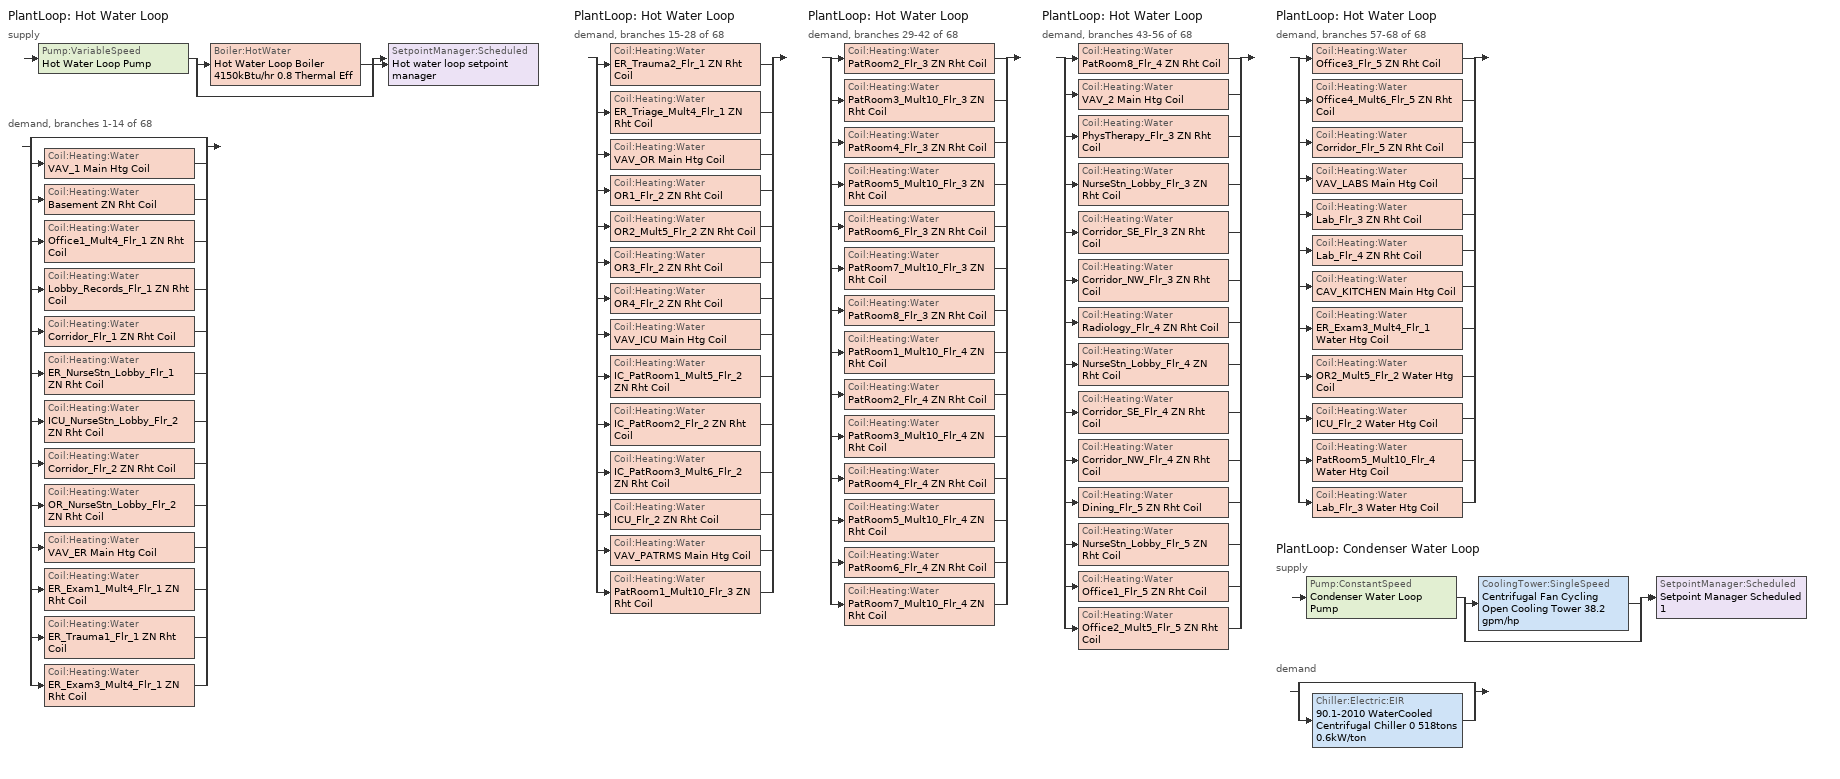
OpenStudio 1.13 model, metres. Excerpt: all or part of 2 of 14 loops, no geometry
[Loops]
PlantLoop 'Hot Water Loop'
 supply: Pump:VariableSpeed 'Hot Water Loop Pump' > split
  | Boiler:HotWater 'Hot Water Loop Boiler 4150kBtu/hr 0.8 Thermal Eff'
  | bypass
  join > SetpointManager:Scheduled 'Hot water loop setpoint manager'
 demand, branches 1-14 of 68: split
  | bypass
  | Coil:Heating:Water 'VAV_1 Main Htg Coil'
  | Coil:Heating:Water 'Basement ZN Rht Coil'
  | Coil:Heating:Water 'Office1_Mult4_Flr_1 ZN Rht Coil'
  | Coil:Heating:Water 'Lobby_Records_Flr_1 ZN Rht Coil'
  | Coil:Heating:Water 'Corridor_Flr_1 ZN Rht Coil'
  | Coil:Heating:Water 'ER_NurseStn_Lobby_Flr_1 ZN Rht Coil'
  | Coil:Heating:Water 'ICU_NurseStn_Lobby_Flr_2 ZN Rht Coil'
  | Coil:Heating:Water 'Corridor_Flr_2 ZN Rht Coil'
  | Coil:Heating:Water 'OR_NurseStn_Lobby_Flr_2 ZN Rht Coil'
  | Coil:Heating:Water 'VAV_ER Main Htg Coil'
  | Coil:Heating:Water 'ER_Exam1_Mult4_Flr_1 ZN Rht Coil'
  | Coil:Heating:Water 'ER_Trauma1_Flr_1 ZN Rht Coil'
  | Coil:Heating:Water 'ER_Exam3_Mult4_Flr_1 ZN Rht Coil'
PlantLoop 'Hot Water Loop'
 demand, branches 15-28 of 68: split
  | Coil:Heating:Water 'ER_Trauma2_Flr_1 ZN Rht Coil'
  | Coil:Heating:Water 'ER_Triage_Mult4_Flr_1 ZN Rht Coil'
  | Coil:Heating:Water 'VAV_OR Main Htg Coil'
  | Coil:Heating:Water 'OR1_Flr_2 ZN Rht Coil'
  | Coil:Heating:Water 'OR2_Mult5_Flr_2 ZN Rht Coil'
  | Coil:Heating:Water 'OR3_Flr_2 ZN Rht Coil'
  | Coil:Heating:Water 'OR4_Flr_2 ZN Rht Coil'
  | Coil:Heating:Water 'VAV_ICU Main Htg Coil'
  | Coil:Heating:Water 'IC_PatRoom1_Mult5_Flr_2 ZN Rht Coil'
  | Coil:Heating:Water 'IC_PatRoom2_Flr_2 ZN Rht Coil'
  | Coil:Heating:Water 'IC_PatRoom3_Mult6_Flr_2 ZN Rht Coil'
  | Coil:Heating:Water 'ICU_Flr_2 ZN Rht Coil'
  | Coil:Heating:Water 'VAV_PATRMS Main Htg Coil'
  | Coil:Heating:Water 'PatRoom1_Mult10_Flr_3 ZN Rht Coil'
PlantLoop 'Hot Water Loop'
 demand, branches 29-42 of 68: split
  | Coil:Heating:Water 'PatRoom2_Flr_3 ZN Rht Coil'
  | Coil:Heating:Water 'PatRoom3_Mult10_Flr_3 ZN Rht Coil'
  | Coil:Heating:Water 'PatRoom4_Flr_3 ZN Rht Coil'
  | Coil:Heating:Water 'PatRoom5_Mult10_Flr_3 ZN Rht Coil'
  | Coil:Heating:Water 'PatRoom6_Flr_3 ZN Rht Coil'
  | Coil:Heating:Water 'PatRoom7_Mult10_Flr_3 ZN Rht Coil'
  | Coil:Heating:Water 'PatRoom8_Flr_3 ZN Rht Coil'
  | Coil:Heating:Water 'PatRoom1_Mult10_Flr_4 ZN Rht Coil'
  | Coil:Heating:Water 'PatRoom2_Flr_4 ZN Rht Coil'
  | Coil:Heating:Water 'PatRoom3_Mult10_Flr_4 ZN Rht Coil'
  | Coil:Heating:Water 'PatRoom4_Flr_4 ZN Rht Coil'
  | Coil:Heating:Water 'PatRoom5_Mult10_Flr_4 ZN Rht Coil'
  | Coil:Heating:Water 'PatRoom6_Flr_4 ZN Rht Coil'
  | Coil:Heating:Water 'PatRoom7_Mult10_Flr_4 ZN Rht Coil'
PlantLoop 'Hot Water Loop'
 demand, branches 43-56 of 68: split
  | Coil:Heating:Water 'PatRoom8_Flr_4 ZN Rht Coil'
  | Coil:Heating:Water 'VAV_2 Main Htg Coil'
  | Coil:Heating:Water 'PhysTherapy_Flr_3 ZN Rht Coil'
  | Coil:Heating:Water 'NurseStn_Lobby_Flr_3 ZN Rht Coil'
  | Coil:Heating:Water 'Corridor_SE_Flr_3 ZN Rht Coil'
  | Coil:Heating:Water 'Corridor_NW_Flr_3 ZN Rht Coil'
  | Coil:Heating:Water 'Radiology_Flr_4 ZN Rht Coil'
  | Coil:Heating:Water 'NurseStn_Lobby_Flr_4 ZN Rht Coil'
  | Coil:Heating:Water 'Corridor_SE_Flr_4 ZN Rht Coil'
  | Coil:Heating:Water 'Corridor_NW_Flr_4 ZN Rht Coil'
  | Coil:Heating:Water 'Dining_Flr_5 ZN Rht Coil'
  | Coil:Heating:Water 'NurseStn_Lobby_Flr_5 ZN Rht Coil'
  | Coil:Heating:Water 'Office1_Flr_5 ZN Rht Coil'
  | Coil:Heating:Water 'Office2_Mult5_Flr_5 ZN Rht Coil'
PlantLoop 'Hot Water Loop'
 demand, branches 57-68 of 68: split
  | Coil:Heating:Water 'Office3_Flr_5 ZN Rht Coil'
  | Coil:Heating:Water 'Office4_Mult6_Flr_5 ZN Rht Coil'
  | Coil:Heating:Water 'Corridor_Flr_5 ZN Rht Coil'
  | Coil:Heating:Water 'VAV_LABS Main Htg Coil'
  | Coil:Heating:Water 'Lab_Flr_3 ZN Rht Coil'
  | Coil:Heating:Water 'Lab_Flr_4 ZN Rht Coil'
  | Coil:Heating:Water 'CAV_KITCHEN Main Htg Coil'
  | Coil:Heating:Water 'ER_Exam3_Mult4_Flr_1 Water Htg Coil'
  | Coil:Heating:Water 'OR2_Mult5_Flr_2 Water Htg Coil'
  | Coil:Heating:Water 'ICU_Flr_2 Water Htg Coil'
  | Coil:Heating:Water 'PatRoom5_Mult10_Flr_4 Water Htg Coil'
  | Coil:Heating:Water 'Lab_Flr_3 Water Htg Coil'
PlantLoop 'Condenser Water Loop'
 supply: Pump:ConstantSpeed 'Condenser Water Loop Pump' > split
  | CoolingTower:SingleSpeed 'Centrifugal Fan Cycling Open Cooling Tower 38.2 gpm/hp'
  | bypass
  join > SetpointManager:Scheduled 'Setpoint Manager Scheduled 1'
 demand: split
  | bypass
  | Chiller:Electric:EIR '90.1-2010 WaterCooled  Centrifugal Chiller 0 518tons 0.6kW/ton'
[PlantLoop] Plant Loop Volume {m3}=Autocalculate; Load Distribution Scheme=Optimal
Name | Fluid Type | Minimum Loop Temperature {C} | Maximum Loop Temperature {C}
Hot Water Loop | Water | 10
Condenser Water Loop |  | 5 | 80
[Sizing:Plant] Sizing Option=NonCoincident; Zone Timesteps in Averaging Window=1; Coincident Sizing Factor Mode=None
Name | Loop Type | Design Loop Exit Temperature {C} | Loop Design Temperature Difference {deltaC}
Hot Water Loop | Heating | 82.2222 | 11.1111
Condenser Water Loop | Condenser | 29.4444 | 5.55556
[SetpointManager:Scheduled] Control Variable=Temperature
Name | Schedule
Hot water loop setpoint manager | Hot Water Loop Temp - 180F
Setpoint Manager Scheduled 1 | Condenser Water Loop Temp - 70F
[Pump:VariableSpeed]
Hot Water Loop Pump: Rated Pump Head {Pa}=179344; Motor Efficiency=0.917; Pump Control Type=Intermittent
[Boiler:HotWater]
Hot Water Loop Boiler 4150kBtu/hr 0.8 Thermal Eff: Fuel Type=NaturalGas; Nominal Thermal Efficiency=0.8; Efficiency Curve Temperature Evaluation Variable=LeavingBoiler; Normalized Boiler Efficiency Curve=Boiler with No Minimum Turndown; Design Water Outlet Temperature {C}=82.2222; Maximum Part Load Ratio=1.2; Water Outlet Upper Temperature Limit {C}=95; Boiler Flow Mode=LeavingSetpointModulated; Parasitic Electric Load {W}=0; Sizing Factor=1
[Pump:ConstantSpeed]
Condenser Water Loop Pump: Rated Flow Rate {m3/s}=autosize; Rated Pump Head {Pa}=148557; Rated Power Consumption {W}=autosize; Motor Efficiency=0.936; Fraction of Motor Inefficiencies to Fluid Stream=0; Pump Control Type=Intermittent
[CoolingTower:SingleSpeed]
Centrifugal Fan Cycling Open Cooling Tower 38.2 gpm/hp: Design Water Flow Rate {m3/s}=autosize; Design Air Flow Rate {m3/s}=autosize; Fan Power at Design Air Flow Rate {W}=27582.2; U-Factor Times Area Value at Design Air Flow Rate {W/K}=autosize; Air Flow Rate in Free Convection Regime {m3/s}=autosize; U-Factor Times Area Value at Free Convection Air Flow Rate {W/K}=autosize; Performance Input Method=UFactorTimesAreaAndDesignWaterFlowRate; Free Convection Capacity {W}=0; Basin Heater Capacity {W/K}=0; Evaporation Loss Mode=LossFactor; Evaporation Loss Factor {percent/K}=0.2; Drift Loss Percent {percent}=0.008; Blowdown Calculation Mode=ConcentrationRatio; Blowdown Concentration Ratio=3; Capacity Control=FanCycling; Number of Cells=2; Cell Control=MinimalCell; Cell Minimum  Water Flow Rate Fraction=0.33; Cell Maximum Water Flow Rate Fraction=2.5; Sizing Factor=1
[Chiller:Electric:EIR]
90.1-2010 WaterCooled  Centrifugal Chiller 0 518tons 0.6kW/ton: Reference Capacity {W}=Autosize; Reference COP {W/W}=6.1059; Reference Leaving Chilled Water Temperature {C}=6.66667; Reference Entering Condenser Fluid Temperature {C}=35; Cooling Capacity Function of Temperature Curve=WaterCooled_PositiveDisplacement_Chiller_GT150_2010_PathA_CAPFT; Electric Input to Cooling Output Ratio Function of Temperature Curve=WaterCooled_PositiveDisplacement_Chiller_GT150_2010_PathA_EIRFT; Electric Input to Cooling Output Ratio Function of Part Load Ratio Curve=ChlrWtrCentPathAAllEIRRatio_fQRatio; Minimum Part Load Ratio=0.15; Maximum Part Load Ratio=1; Optimum Part Load Ratio=1; Minimum Unloading Ratio=0.25; Condenser Type=WaterCooled; Leaving Chilled Water Lower Temperature Limit {C}=2.22222; Chiller Flow Mode=ConstantFlow; Design Heat Recovery Water Flow Rate {m3/s}=0; Sizing Factor=1; Basin Heater Capacity {W/K}=0; Basin Heater Setpoint Temperature {C}=10
[Coil:Heating:Water] Availability Schedule=Always On Discrete
Name | Rated Inlet Water Temperature {C} | Rated Inlet Air Temperature {C} | Rated Outlet Water Temperature {C} | Rated Outlet Air Temperature {C}
VAV_1 Main Htg Coil; VAV_ER Main Htg Coil; VAV_OR Main Htg Coil; VAV_ICU Main Htg Coil; VAV_PATRMS Main Htg Coil; VAV_2 Main Htg Coil; VAV_LABS Main Htg Coil | 82.2222 | 7 | 71.1111 | 12.8
Basement ZN Rht Coil; Office1_Mult4_Flr_1 ZN Rht Coil; Lobby_Records_Flr_1 ZN Rht Coil; Corridor_Flr_1 ZN Rht Coil; ER_NurseStn_Lobby_Flr_1 ZN Rht Coil; ICU_NurseStn_Lobby_Flr_2 ZN Rht Coil; Corridor_Flr_2 ZN Rht Coil; OR_NurseStn_Lobby_Flr_2 ZN Rht Coil; ER_Exam1_Mult4_Flr_1 ZN Rht Coil; ER_Trauma1_Flr_1 ZN Rht Coil; ER_Exam3_Mult4_Flr_1 ZN Rht Coil; ER_Trauma2_Flr_1 ZN Rht Coil; ER_Triage_Mult4_Flr_1 ZN Rht Coil; OR1_Flr_2 ZN Rht Coil; OR2_Mult5_Flr_2 ZN Rht Coil; OR3_Flr_2 ZN Rht Coil; OR4_Flr_2 ZN Rht Coil; IC_PatRoom1_Mult5_Flr_2 ZN Rht Coil; IC_PatRoom2_Flr_2 ZN Rht Coil; IC_PatRoom3_Mult6_Flr_2 ZN Rht Coil; ICU_Flr_2 ZN Rht Coil; PatRoom1_Mult10_Flr_3 ZN Rht Coil; PatRoom2_Flr_3 ZN Rht Coil; PatRoom3_Mult10_Flr_3 ZN Rht Coil; PatRoom4_Flr_3 ZN Rht Coil; PatRoom5_Mult10_Flr_3 ZN Rht Coil; PatRoom6_Flr_3 ZN Rht Coil; PatRoom7_Mult10_Flr_3 ZN Rht Coil; PatRoom8_Flr_3 ZN Rht Coil; PatRoom1_Mult10_Flr_4 ZN Rht Coil; PatRoom2_Flr_4 ZN Rht Coil; PatRoom3_Mult10_Flr_4 ZN Rht Coil; PatRoom4_Flr_4 ZN Rht Coil; PatRoom5_Mult10_Flr_4 ZN Rht Coil; PatRoom6_Flr_4 ZN Rht Coil; PatRoom7_Mult10_Flr_4 ZN Rht Coil; PatRoom8_Flr_4 ZN Rht Coil; PhysTherapy_Flr_3 ZN Rht Coil; NurseStn_Lobby_Flr_3 ZN Rht Coil; Corridor_SE_Flr_3 ZN Rht Coil; Corridor_NW_Flr_3 ZN Rht Coil; Radiology_Flr_4 ZN Rht Coil; NurseStn_Lobby_Flr_4 ZN Rht Coil; Corridor_SE_Flr_4 ZN Rht Coil; Corridor_NW_Flr_4 ZN Rht Coil; Dining_Flr_5 ZN Rht Coil; NurseStn_Lobby_Flr_5 ZN Rht Coil; Office1_Flr_5 ZN Rht Coil; Office2_Mult5_Flr_5 ZN Rht Coil; Office3_Flr_5 ZN Rht Coil; Office4_Mult6_Flr_5 ZN Rht Coil; Corridor_Flr_5 ZN Rht Coil; Lab_Flr_3 ZN Rht Coil; Lab_Flr_4 ZN Rht Coil; CAV_KITCHEN Main Htg Coil | 82.2222 | 12.8 | 71.1111 | 40
ER_Exam3_Mult4_Flr_1 Water Htg Coil; OR2_Mult5_Flr_2 Water Htg Coil; ICU_Flr_2 Water Htg Coil; PatRoom5_Mult10_Flr_4 Water Htg Coil; Lab_Flr_3 Water Htg Coil
[Controller:WaterCoil] Action=Normal; Controller Convergence Tolerance {deltaC}=0.0001; Minimum Actuated Flow {m3/s}=0
Name | Water Coil
VAV_1 Main Htg Coil Controller | VAV_1 Main Htg Coil
Controller Water Coil 1 | Basement ZN Rht Coil
Controller Water Coil 2 | Office1_Mult4_Flr_1 ZN Rht Coil
Controller Water Coil 3 | Lobby_Records_Flr_1 ZN Rht Coil
Controller Water Coil 4 | Corridor_Flr_1 ZN Rht Coil
Controller Water Coil 5 | ER_NurseStn_Lobby_Flr_1 ZN Rht Coil
Controller Water Coil 6 | ICU_NurseStn_Lobby_Flr_2 ZN Rht Coil
Controller Water Coil 7 | Corridor_Flr_2 ZN Rht Coil
Controller Water Coil 8 | OR_NurseStn_Lobby_Flr_2 ZN Rht Coil
VAV_ER Main Htg Coil Controller | VAV_ER Main Htg Coil
Controller Water Coil 9 | ER_Exam1_Mult4_Flr_1 ZN Rht Coil
Controller Water Coil 10 | ER_Trauma1_Flr_1 ZN Rht Coil
Controller Water Coil 11 | ER_Exam3_Mult4_Flr_1 ZN Rht Coil
Controller Water Coil 12 | ER_Trauma2_Flr_1 ZN Rht Coil
Controller Water Coil 13 | ER_Triage_Mult4_Flr_1 ZN Rht Coil
VAV_OR Main Htg Coil Controller | VAV_OR Main Htg Coil
Controller Water Coil 14 | OR1_Flr_2 ZN Rht Coil
Controller Water Coil 15 | OR2_Mult5_Flr_2 ZN Rht Coil
Controller Water Coil 16 | OR3_Flr_2 ZN Rht Coil
Controller Water Coil 17 | OR4_Flr_2 ZN Rht Coil
VAV_ICU Main Htg Coil Controller | VAV_ICU Main Htg Coil
Controller Water Coil 18 | IC_PatRoom1_Mult5_Flr_2 ZN Rht Coil
Controller Water Coil 19 | IC_PatRoom2_Flr_2 ZN Rht Coil
Controller Water Coil 20 | IC_PatRoom3_Mult6_Flr_2 ZN Rht Coil
Controller Water Coil 21 | ICU_Flr_2 ZN Rht Coil
VAV_PATRMS Main Htg Coil Controller | VAV_PATRMS Main Htg Coil
Controller Water Coil 22 | PatRoom1_Mult10_Flr_3 ZN Rht Coil
Controller Water Coil 23 | PatRoom2_Flr_3 ZN Rht Coil
Controller Water Coil 24 | PatRoom3_Mult10_Flr_3 ZN Rht Coil
Controller Water Coil 25 | PatRoom4_Flr_3 ZN Rht Coil
Controller Water Coil 26 | PatRoom5_Mult10_Flr_3 ZN Rht Coil
Controller Water Coil 27 | PatRoom6_Flr_3 ZN Rht Coil
Controller Water Coil 28 | PatRoom7_Mult10_Flr_3 ZN Rht Coil
Controller Water Coil 29 | PatRoom8_Flr_3 ZN Rht Coil
Controller Water Coil 30 | PatRoom1_Mult10_Flr_4 ZN Rht Coil
Controller Water Coil 31 | PatRoom2_Flr_4 ZN Rht Coil
Controller Water Coil 32 | PatRoom3_Mult10_Flr_4 ZN Rht Coil
Controller Water Coil 33 | PatRoom4_Flr_4 ZN Rht Coil
Controller Water Coil 34 | PatRoom5_Mult10_Flr_4 ZN Rht Coil
Controller Water Coil 35 | PatRoom6_Flr_4 ZN Rht Coil
Controller Water Coil 36 | PatRoom7_Mult10_Flr_4 ZN Rht Coil
Controller Water Coil 37 | PatRoom8_Flr_4 ZN Rht Coil
VAV_2 Main Htg Coil Controller | VAV_2 Main Htg Coil
Controller Water Coil 38 | PhysTherapy_Flr_3 ZN Rht Coil
Controller Water Coil 39 | NurseStn_Lobby_Flr_3 ZN Rht Coil
Controller Water Coil 40 | Corridor_SE_Flr_3 ZN Rht Coil
Controller Water Coil 41 | Corridor_NW_Flr_3 ZN Rht Coil
Controller Water Coil 42 | Radiology_Flr_4 ZN Rht Coil
Controller Water Coil 43 | NurseStn_Lobby_Flr_4 ZN Rht Coil
Controller Water Coil 44 | Corridor_SE_Flr_4 ZN Rht Coil
Controller Water Coil 45 | Corridor_NW_Flr_4 ZN Rht Coil
Controller Water Coil 46 | Dining_Flr_5 ZN Rht Coil
Controller Water Coil 47 | NurseStn_Lobby_Flr_5 ZN Rht Coil
Controller Water Coil 48 | Office1_Flr_5 ZN Rht Coil
Controller Water Coil 49 | Office2_Mult5_Flr_5 ZN Rht Coil
Controller Water Coil 50 | Office3_Flr_5 ZN Rht Coil
Controller Water Coil 51 | Office4_Mult6_Flr_5 ZN Rht Coil
Controller Water Coil 52 | Corridor_Flr_5 ZN Rht Coil
VAV_LABS Main Htg Coil Controller | VAV_LABS Main Htg Coil
Controller Water Coil 53 | Lab_Flr_3 ZN Rht Coil
Controller Water Coil 54 | Lab_Flr_4 ZN Rht Coil
CAV_KITCHEN Main Htg Coil Controller | CAV_KITCHEN Main Htg Coil
Controller Water Coil 56 | ER_Exam3_Mult4_Flr_1 Water Htg Coil
Controller Water Coil 57 | OR2_Mult5_Flr_2 Water Htg Coil
Controller Water Coil 58 | ICU_Flr_2 Water Htg Coil
Controller Water Coil 59 | PatRoom5_Mult10_Flr_4 Water Htg Coil
Controller Water Coil 60 | Lab_Flr_3 Water Htg Coil
[Schedule:Ruleset]
Name | Default Day Schedule
Hot Water Loop Temp - 180F | Hot Water Loop Temp - 180F Default
Condenser Water Loop Temp - 70F | Condenser Water Loop Temp - 70F Default
[Schedule:Day]
Hot Water Loop Temp - 180F Default: 24, 0, 82.2222
Condenser Water Loop Temp - 70F Default: 24, 0, 21.1111
[Curve:Biquadratic] Minimum Value of x=5; Maximum Value of x=10; Minimum Value of y=17.78; Maximum Value of y=46.11
Name | Coefficient1 Constant | Coefficient2 x | Coefficient3 x**2 | Coefficient4 y | Coefficient5 y**2 | Coefficient6 x*y
WaterCooled_PositiveDisplacement_Chiller_GT150_2010_PathA_CAPFT | 0.906115 | 0.0292277 | -0.0003647 | -0.0009709 | -9.05e-05 | 0.0002527
WaterCooled_PositiveDisplacement_Chiller_GT150_2010_PathA_EIRFT | 0.377312 | -0.0229032 | 0.0016504 | 0.0118156 | 0.0004345 | -0.0010132
[Curve:Quadratic]
ChlrWtrCentPathAAllEIRRatio_fQRatio: Coefficient1 Constant=0.222149; Coefficient2 x=0.503156; Coefficient3 x**2=0.256905; Minimum Value of x=0.1; Maximum Value of x=1; Minimum Curve Output=0.28
[Schedule:Constant]
Always On Discrete: Value=1
[Curve:Cubic]
Boiler with No Minimum Turndown: Coefficient1 Constant=0.7463; Coefficient2 x=1.3196; Coefficient3 x**2=-2.2154; Coefficient4 x**3=1.1674; Minimum Value of x=0; Maximum Value of x=1.3
